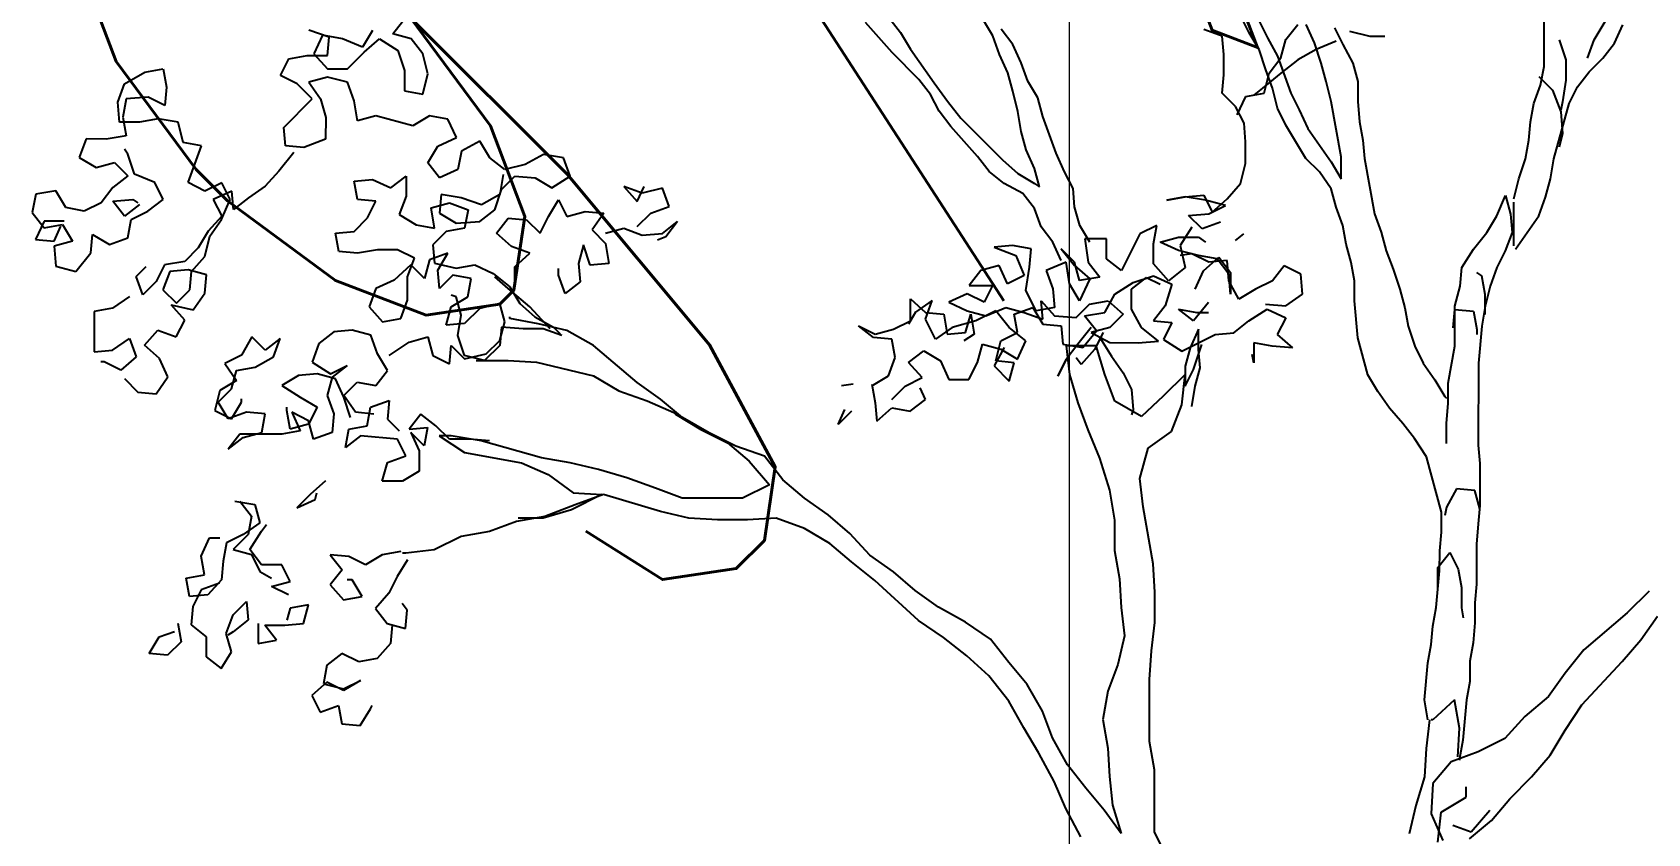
# Model space of a CAD drawing. Header units: millimetres. Extents: x 684983 to 685377, y 990360 to 990509.
# Drawn here: x 685069.121 to 685070.511, y 990433.027 to 990433.716 of the extents above; entities that cross this region are included whole.
import ezdxf

# ---------------------------------------------------------------- set-up
doc = ezdxf.new("R2010")
doc.units = ezdxf.units.MM
doc.header["$PDMODE"] = 35
doc.header["$PDSIZE"] = 0.2
doc.layers.add('dim', color=7, linetype='Continuous')
doc.layers.add('TEAK', color=7, linetype='Continuous')
doc.layers.add('grid', color=8, linetype='Continuous', lineweight=9)
doc.layers.add('GRID LEVELS', color=7, linetype='Continuous', lineweight=13)
doc.styles.add('DIM', font='ARIALN.TTF', dxfattribs={"width": 0.8, "height": 1})
doc.styles.get("Standard").update_dxf_attribs({"font": 'RomanS'})
doc.dimstyles.get("Standard").update_dxf_attribs({"dimtxt": 1, "dimasz": 0.18, "dimexe": 0.18, "dimexo": 0.0625, "dimgap": 0.09, "dimtad": 0, "dimrnd": 0.05, "dimzin": 0, "dimdsep": 46, "dimtxsty": 'DIM', "dimcen": 0.09, "dimse1": 1, "dimse2": 1, "dimsd1": 1, "dimsd2": 1, "dimadec": 0, "dimazin": 0, "dimtfac": 1, "dimtix": 1, "dimtofl": 0, "dimtmove": 2, "dimatfit": 3, "dimfxl": 0, "dimtolj": 1, "dimtzin": 0, "dimarcsym": 0})

# ---------------------------------------------------------------- blocks, each defined once
blk = doc.blocks.new('*D25')
at = {"layer": 'Defpoints', "color": 0, "transparency": 16777216}
for p in [(685072.801, 990433.898), (685069.954, 990423.491), (685070.8008, 990423.2593)]:
    blk.add_point(p, dxfattribs=at)
at = {"layer": 'dim', "color": 0, "transparency": 16777216, "insert": (685072.2243, 990428.4628), "char_height": 1, "attachment_point": 5, "rotation": 74.7002, "style": 'DIM'}
blk.add_mtext('\\A1;10.80', dxfattribs=at)
blk = doc.blocks.new('A$C25655A80')
at = {"color": 62}
for p, q in [((0.06084, 1.35634), (0.06087, 1.39191)), ((-0.59955, 1.37521), (-0.59186, 1.38482)), ((-0.3131, 1.36437), (-0.32846, 1.38169)), ((-0.315, 1.38456), (-0.30828, 1.37591)), ((-0.25541, 1.37393), (-0.26117, 1.38355)), ((-0.10833, 1.37572), (-0.11313, 1.38534)), ((-0.10256, 1.38245), (-0.09776, 1.37283)), ((0.0897, 1.3717), (0.09644, 1.38323)), ((-0.63609, 1.37332), (-0.64762, 1.37718)), ((-0.63993, 1.37429), (-0.64475, 1.36372)), ((-0.6284, 1.37235), (-0.63993, 1.37429)), ((-0.63706, 1.36275), (-0.63609, 1.37332)), ((-0.61687, 1.36754), (-0.6284, 1.37235)), ((-0.61109, 1.37714), (-0.61687, 1.36754)), ((-0.61591, 1.36465), (-0.60725, 1.37233)), ((-0.60725, 1.37233), (-0.59668, 1.3656)), ((-0.58898, 1.37232), (-0.59955, 1.37521)), ((-0.58226, 1.36366), (-0.58898, 1.37232)), ((-0.30828, 1.37591), (-0.30252, 1.36629)), ((-0.25157, 1.36336), (-0.25541, 1.37393)), ((-0.24388, 1.36912), (-0.2506, 1.37778)), ((-0.12371, 1.37381), (-0.13428, 1.37767)), ((-0.12276, 1.36324), (-0.12371, 1.37381)), ((-0.10257, 1.3661), (-0.10833, 1.37572)), ((-0.09776, 1.37283), (-0.092, 1.36225)), ((-0.09008, 1.36129), (-0.08718, 1.37186)), ((-0.08718, 1.37186), (-0.08045, 1.3805)), ((-0.07084, 1.36992), (-0.07564, 1.3805)), ((-0.0593, 1.37856), (-0.0545, 1.36894)), ((-0.05065, 1.37663), (-0.03912, 1.37374)), ((-0.03912, 1.37374), (-0.03047, 1.37373)), ((0.06951, 1.37171), (0.07334, 1.36018)), ((0.08584, 1.36113), (0.0897, 1.3717)), ((0.10123, 1.36976), (0.10605, 1.38033)), ((-0.65917, 1.36085), (-0.64859, 1.36276)), ((-0.64859, 1.36276), (-0.63706, 1.36275)), ((-0.64475, 1.36372), (-0.63706, 1.35506)), ((-0.62553, 1.35505), (-0.61591, 1.36465)), ((-0.59668, 1.3656), (-0.59285, 1.35406)), ((-0.57939, 1.35212), (-0.58226, 1.36366)), ((-0.29773, 1.34898), (-0.3131, 1.36437)), ((-0.30252, 1.36629), (-0.28908, 1.34705)), ((-0.24678, 1.35278), (-0.25157, 1.36336)), ((-0.23908, 1.35854), (-0.24388, 1.36912)), ((-0.12277, 1.3517), (-0.12276, 1.36324)), ((-0.09874, 1.35456), (-0.10257, 1.3661)), ((-0.092, 1.36225), (-0.08433, 1.34109)), ((-0.06989, 1.36607), (-0.08047, 1.36032)), ((-0.06701, 1.35838), (-0.07084, 1.36992)), ((-0.05835, 1.37087), (-0.06989, 1.36607)), ((-0.0545, 1.36894), (-0.04874, 1.35836)), ((0.09449, 1.36112), (0.10123, 1.36976)), ((-0.75339, 1.34651), (-0.74185, 1.35323)), ((-0.74185, 1.35323), (-0.73127, 1.35514)), ((-0.73127, 1.35514), (-0.72936, 1.34457)), ((-0.66398, 1.35124), (-0.65917, 1.36085)), ((-0.63706, 1.35506), (-0.62553, 1.35505)), ((-0.59285, 1.35406), (-0.59286, 1.34252)), ((-0.23525, 1.34796), (-0.23908, 1.35854)), ((-0.0949, 1.34399), (-0.09874, 1.35456)), ((-0.09681, 1.35264), (-0.09008, 1.36129)), ((-0.08047, 1.36032), (-0.09009, 1.35263)), ((-0.06413, 1.3478), (-0.06701, 1.35838)), ((-0.04874, 1.35836), (-0.04587, 1.34779)), ((0.05891, 1.34577), (0.06084, 1.35634)), ((0.07334, 1.36018), (0.07333, 1.34864)), ((0.08006, 1.34479), (0.08679, 1.35343)), ((0.08679, 1.35343), (0.09449, 1.36112)), ((-0.75724, 1.33594), (-0.75339, 1.34651)), ((-0.72936, 1.34457), (-0.73033, 1.33399)), ((-0.65438, 1.34642), (-0.66398, 1.35124)), ((-0.64573, 1.33776), (-0.65438, 1.34642)), ((-0.63707, 1.35025), (-0.64765, 1.34738)), ((-0.64765, 1.34738), (-0.64093, 1.33776)), ((-0.62554, 1.34736), (-0.63707, 1.35025)), ((-0.6217, 1.33678), (-0.62554, 1.34736)), ((-0.58228, 1.34059), (-0.57939, 1.35212)), ((-0.29101, 1.34032), (-0.29773, 1.34898)), ((-0.28908, 1.34705), (-0.2814, 1.33647)), ((-0.2439, 1.3422), (-0.24678, 1.35278)), ((-0.22949, 1.33834), (-0.23525, 1.34796)), ((-0.12374, 1.34113), (-0.12277, 1.3517)), ((-0.10067, 1.34399), (-0.10548, 1.34015)), ((-0.09009, 1.35263), (-0.10067, 1.34399)), ((-0.09971, 1.34111), (-0.09681, 1.35264)), ((-0.09203, 1.33245), (-0.0949, 1.34399)), ((-0.06126, 1.33627), (-0.06413, 1.3478)), ((-0.04587, 1.34779), (-0.04588, 1.33625)), ((0.05506, 1.3352), (0.05891, 1.34577)), ((0.05795, 1.35058), (0.06564, 1.34288)), ((0.07333, 1.34864), (0.0714, 1.33614)), ((0.07524, 1.33518), (0.08006, 1.34479)), ((-0.75629, 1.32441), (-0.75724, 1.33594)), ((-0.75244, 1.33786), (-0.75437, 1.32729)), ((-0.73994, 1.33881), (-0.75244, 1.33786)), ((-0.73033, 1.33399), (-0.73994, 1.33881)), ((-0.66209, 1.32144), (-0.64573, 1.33776)), ((-0.64093, 1.33776), (-0.63805, 1.32718)), ((-0.61979, 1.32524), (-0.6217, 1.33678)), ((-0.59286, 1.34252), (-0.58228, 1.34059)), ((-0.28621, 1.3307), (-0.29101, 1.34032)), ((-0.2814, 1.33647), (-0.27372, 1.32685)), ((-0.24103, 1.33066), (-0.2439, 1.3422)), ((-0.22661, 1.32777), (-0.22949, 1.33834)), ((-0.11606, 1.33343), (-0.12374, 1.34113)), ((-0.1151, 1.32862), (-0.11029, 1.33919)), ((-0.11029, 1.33919), (-0.09971, 1.34111)), ((-0.08433, 1.34109), (-0.07953, 1.33148)), ((-0.05552, 1.30454), (-0.06126, 1.33627)), ((-0.04588, 1.33625), (-0.04493, 1.32472)), ((0.05312, 1.32463), (0.05506, 1.3352)), ((0.06564, 1.34288), (0.07043, 1.33038)), ((0.06656, 1.30346), (0.07524, 1.33518)), ((0.0714, 1.33614), (0.07043, 1.33134)), ((-0.75437, 1.32729), (-0.75246, 1.31671)), ((-0.73418, 1.32631), (-0.74476, 1.32439)), ((-0.72265, 1.32437), (-0.73418, 1.32631)), ((-0.63805, 1.32718), (-0.63806, 1.31468)), ((-0.60921, 1.32812), (-0.61979, 1.32524)), ((-0.58807, 1.32233), (-0.60921, 1.32812)), ((-0.57845, 1.32809), (-0.58807, 1.32233)), ((-0.56788, 1.32616), (-0.57845, 1.32809)), ((-0.56308, 1.31558), (-0.56788, 1.32616)), ((-0.27949, 1.32205), (-0.28621, 1.3307)), ((-0.27372, 1.32685), (-0.24971, 1.30279)), ((-0.23912, 1.31913), (-0.24103, 1.33066)), ((-0.21894, 1.30661), (-0.22661, 1.32777)), ((-0.11126, 1.32381), (-0.11606, 1.33343)), ((-0.08723, 1.32283), (-0.09203, 1.33245)), ((-0.07953, 1.33148), (-0.07473, 1.3209)), ((0.07043, 1.33038), (0.07138, 1.31788)), ((-0.75246, 1.31671), (-0.76399, 1.3148)), ((-0.74476, 1.32439), (-0.75629, 1.32441)), ((-0.71977, 1.31284), (-0.72265, 1.32437)), ((-0.66114, 1.31086), (-0.66209, 1.32144)), ((-0.26413, 1.30473), (-0.27949, 1.32205)), ((-0.23624, 1.30855), (-0.23912, 1.31913)), ((-0.11031, 1.31324), (-0.11126, 1.32381)), ((-0.07571, 1.30359), (-0.08723, 1.32283)), ((-0.07473, 1.3209), (-0.06129, 1.30166)), ((-0.04493, 1.32472), (-0.04302, 1.31414)), ((0.05215, 1.31405), (0.05312, 1.32463)), ((0.07138, 1.31788), (0.06945, 1.31019)), ((-0.77553, 1.31481), (-0.77938, 1.30424)), ((-0.76399, 1.3148), (-0.77553, 1.31481)), ((-0.7515, 1.30614), (-0.75342, 1.30902)), ((-0.7092, 1.3109), (-0.71977, 1.31284)), ((-0.71691, 1.28976), (-0.7092, 1.3109)), ((-0.65633, 1.30701), (-0.665, 1.29644)), ((-0.65056, 1.30989), (-0.66114, 1.31086)), ((-0.63806, 1.31468), (-0.65056, 1.30989)), ((-0.57944, 1.30117), (-0.57366, 1.31078)), ((-0.57366, 1.31078), (-0.56308, 1.31558)), ((-0.5602, 1.30788), (-0.56214, 1.29731)), ((-0.54962, 1.31364), (-0.5602, 1.30788)), ((-0.54386, 1.30402), (-0.54962, 1.31364)), ((-0.23145, 1.29797), (-0.23624, 1.30855)), ((-0.21415, 1.29603), (-0.21894, 1.30661)), ((-0.11032, 1.30074), (-0.11031, 1.31324)), ((-0.04302, 1.31414), (-0.04207, 1.30356)), ((0.05022, 1.30348), (0.05215, 1.31405)), ((-0.77938, 1.30424), (-0.76978, 1.29846)), ((-0.76978, 1.29846), (-0.7592, 1.30134)), ((-0.7592, 1.30134), (-0.75152, 1.29364)), ((-0.74767, 1.2946), (-0.7515, 1.30614)), ((-0.57271, 1.29251), (-0.57944, 1.30117)), ((-0.56214, 1.29731), (-0.57271, 1.29251)), ((-0.53522, 1.29729), (-0.54386, 1.30402)), ((-0.52368, 1.30016), (-0.53522, 1.29729)), ((-0.5131, 1.30592), (-0.52368, 1.30016)), ((-0.50157, 1.30398), (-0.5131, 1.30592)), ((-0.49773, 1.29341), (-0.50157, 1.30398)), ((-0.2574, 1.29607), (-0.26413, 1.30473)), ((-0.24971, 1.30279), (-0.24106, 1.29509)), ((-0.22857, 1.28739), (-0.23145, 1.29797)), ((-0.11321, 1.28921), (-0.11032, 1.30074)), ((-0.06803, 1.2959), (-0.07571, 1.30359)), ((-0.06129, 1.30166), (-0.05553, 1.29204)), ((-0.05553, 1.29204), (-0.05552, 1.30454)), ((-0.04207, 1.30356), (-0.03633, 1.27184)), ((0.04636, 1.29195), (0.05022, 1.30348)), ((0.06463, 1.29193), (0.06656, 1.30346)), ((-0.75152, 1.29364), (-0.76017, 1.28692)), ((-0.73614, 1.28978), (-0.74767, 1.2946)), ((-0.73134, 1.28016), (-0.73614, 1.28978)), ((-0.7073, 1.28495), (-0.71691, 1.28976)), ((-0.69769, 1.28974), (-0.7073, 1.28495)), ((-0.69289, 1.28013), (-0.69769, 1.28974)), ((-0.665, 1.29644), (-0.67269, 1.2878)), ((-0.62174, 1.29064), (-0.61117, 1.29159)), ((-0.61983, 1.28006), (-0.62174, 1.29064)), ((-0.61117, 1.29159), (-0.6006, 1.28677)), ((-0.6006, 1.28677), (-0.59194, 1.29349)), ((-0.59194, 1.29349), (-0.59195, 1.28196)), ((-0.53618, 1.2944), (-0.53812, 1.28287)), ((-0.53715, 1.28575), (-0.52945, 1.29344)), ((-0.52945, 1.29344), (-0.51792, 1.29246)), ((-0.51792, 1.29246), (-0.50831, 1.28669)), ((-0.50831, 1.28669), (-0.49773, 1.29341)), ((-0.24876, 1.28933), (-0.2574, 1.29607)), ((-0.23819, 1.28356), (-0.24876, 1.28933)), ((-0.24106, 1.29509), (-0.23145, 1.28932)), ((-0.23145, 1.28932), (-0.22857, 1.28739)), ((-0.20935, 1.28641), (-0.21415, 1.29603)), ((-0.12091, 1.28056), (-0.11321, 1.28921)), ((-0.06131, 1.28628), (-0.06803, 1.2959)), ((0.04347, 1.28041), (0.04636, 1.29195)), ((0.06173, 1.28136), (0.06463, 1.29193)), ((-0.8044, 1.28311), (-0.80633, 1.27254)), ((-0.79286, 1.28503), (-0.8044, 1.28311)), ((-0.7871, 1.27541), (-0.79286, 1.28503)), ((-0.76017, 1.28692), (-0.76691, 1.27827)), ((-0.76018, 1.27923), (-0.74864, 1.28018)), ((-0.75346, 1.27057), (-0.76018, 1.27923)), ((-0.74864, 1.28018), (-0.74576, 1.27825)), ((-0.74, 1.27344), (-0.73134, 1.28016)), ((-0.69192, 1.28493), (-0.7025, 1.28014)), ((-0.7025, 1.28014), (-0.6977, 1.27052)), ((-0.69771, 1.2686), (-0.69289, 1.28013)), ((-0.69097, 1.27436), (-0.69192, 1.28493)), ((-0.68231, 1.28108), (-0.69097, 1.27436)), ((-0.67269, 1.2878), (-0.68231, 1.28108)), ((-0.60926, 1.27909), (-0.61983, 1.28006)), ((-0.61407, 1.26948), (-0.60926, 1.27909)), ((-0.59195, 1.28196), (-0.5958, 1.27139)), ((-0.57176, 1.2829), (-0.57273, 1.27233)), ((-0.56023, 1.28097), (-0.57176, 1.2829)), ((-0.5487, 1.27711), (-0.56023, 1.28097)), ((-0.53812, 1.28287), (-0.5487, 1.27711)), ((-0.54101, 1.27422), (-0.53715, 1.28575)), ((-0.51025, 1.27035), (-0.50447, 1.27995)), ((-0.50447, 1.27995), (-0.49968, 1.27034)), ((-0.46698, 1.28761), (-0.45929, 1.27895)), ((-0.4564, 1.28376), (-0.46698, 1.28761)), ((-0.45929, 1.27895), (-0.45544, 1.2876)), ((-0.44487, 1.28663), (-0.4564, 1.28376)), ((-0.44103, 1.27605), (-0.44487, 1.28663)), ((-0.23147, 1.2749), (-0.23819, 1.28356)), ((-0.2084, 1.27584), (-0.20935, 1.28641)), ((-0.15552, 1.27964), (-0.14494, 1.28155)), ((-0.14494, 1.28155), (-0.15552, 1.27964)), ((-0.14494, 1.28155), (-0.13437, 1.2825)), ((-0.13341, 1.27962), (-0.14494, 1.28155)), ((-0.13437, 1.2825), (-0.12957, 1.27288)), ((-0.12188, 1.27672), (-0.13341, 1.27962)), ((-0.12957, 1.27288), (-0.12091, 1.28056)), ((-0.05843, 1.2757), (-0.06131, 1.28628)), ((0.05788, 1.27079), (0.06173, 1.28136)), ((-0.80633, 1.27254), (-0.79961, 1.26388)), ((-0.77653, 1.27347), (-0.7871, 1.27541)), ((-0.76691, 1.27827), (-0.77653, 1.27347)), ((-0.7448, 1.27729), (-0.75346, 1.27057)), ((-0.74962, 1.26864), (-0.74, 1.27344)), ((-0.6977, 1.27052), (-0.7054, 1.26187)), ((-0.5958, 1.27139), (-0.5862, 1.26561)), ((-0.57754, 1.27522), (-0.56696, 1.27809)), ((-0.57562, 1.26368), (-0.57754, 1.27522)), ((-0.57273, 1.27233), (-0.56312, 1.26655)), ((-0.56696, 1.27809), (-0.55639, 1.27423)), ((-0.55639, 1.27423), (-0.55832, 1.26366)), ((-0.54967, 1.2675), (-0.54101, 1.27422)), ((-0.51507, 1.26074), (-0.51025, 1.27035)), ((-0.49968, 1.27034), (-0.4891, 1.27321)), ((-0.4891, 1.27321), (-0.47853, 1.27224)), ((-0.47853, 1.27224), (-0.48526, 1.26263)), ((-0.45931, 1.26453), (-0.45161, 1.27222)), ((-0.45161, 1.27222), (-0.44103, 1.27605)), ((-0.22763, 1.26432), (-0.23147, 1.2749)), ((-0.20552, 1.26526), (-0.2084, 1.27584)), ((-0.14303, 1.27097), (-0.1315, 1.27192)), ((-0.13535, 1.26327), (-0.14303, 1.27097)), ((-0.1315, 1.27192), (-0.12188, 1.27672)), ((-0.0546, 1.26512), (-0.05843, 1.2757)), ((-0.03633, 1.27184), (-0.03249, 1.26126)), ((0.04344, 1.2535), (0.04347, 1.27849)), ((0.0444, 1.25157), (0.05788, 1.27079)), ((-0.7996, 1.26773), (-0.80442, 1.25716)), ((-0.79961, 1.26388), (-0.78903, 1.2658)), ((-0.78807, 1.26772), (-0.7996, 1.26773)), ((-0.79385, 1.25619), (-0.78999, 1.26484)), ((-0.78903, 1.2658), (-0.78327, 1.25618)), ((-0.75155, 1.25807), (-0.74962, 1.26864)), ((-0.7054, 1.26187), (-0.71118, 1.25227)), ((-0.70444, 1.25899), (-0.69771, 1.2686)), ((-0.63234, 1.26085), (-0.62177, 1.2618)), ((-0.63043, 1.25027), (-0.63234, 1.26085)), ((-0.62177, 1.2618), (-0.61407, 1.26948)), ((-0.5862, 1.26561), (-0.57562, 1.26368)), ((-0.5689, 1.26175), (-0.57659, 1.25407)), ((-0.55832, 1.26366), (-0.5689, 1.26175)), ((-0.56312, 1.26655), (-0.54967, 1.2675)), ((-0.54006, 1.26076), (-0.53332, 1.26941)), ((-0.53141, 1.25306), (-0.54006, 1.26076)), ((-0.53332, 1.26941), (-0.52275, 1.26844)), ((-0.52275, 1.26844), (-0.51507, 1.26074)), ((-0.48526, 1.26263), (-0.47758, 1.25494)), ((-0.47757, 1.2607), (-0.467, 1.26358)), ((-0.467, 1.26358), (-0.45643, 1.25972)), ((-0.45643, 1.25972), (-0.44489, 1.26067)), ((-0.44489, 1.26067), (-0.43623, 1.2674)), ((-0.43623, 1.2674), (-0.44297, 1.25875)), ((-0.22091, 1.25566), (-0.22763, 1.26432)), ((-0.19976, 1.25564), (-0.20552, 1.26526)), ((-0.17092, 1.26042), (-0.18151, 1.23928)), ((-0.1613, 1.26522), (-0.17092, 1.26042)), ((-0.16323, 1.25465), (-0.1613, 1.26522)), ((-0.14112, 1.26424), (-0.14785, 1.25367)), ((-0.12477, 1.26711), (-0.13535, 1.26327)), ((-0.11613, 1.25653), (-0.11132, 1.26037)), ((-0.05268, 1.25455), (-0.0546, 1.26512)), ((-0.03249, 1.26126), (-0.02962, 1.25068)), ((-0.80442, 1.25716), (-0.79385, 1.25619)), ((-0.78327, 1.25618), (-0.79385, 1.2533)), ((-0.79385, 1.2533), (-0.7929, 1.24177)), ((-0.7727, 1.24944), (-0.77173, 1.26001)), ((-0.77173, 1.26001), (-0.76213, 1.25424)), ((-0.76213, 1.25424), (-0.75155, 1.25807)), ((-0.71118, 1.25227), (-0.71888, 1.24458)), ((-0.70734, 1.24746), (-0.70444, 1.25899)), ((-0.60832, 1.25121), (-0.61986, 1.2493)), ((-0.59678, 1.2512), (-0.60832, 1.25121)), ((-0.58718, 1.24638), (-0.59678, 1.2512)), ((-0.57659, 1.25407), (-0.57564, 1.24349)), ((-0.52084, 1.24921), (-0.53141, 1.25306)), ((-0.49008, 1.25399), (-0.49297, 1.24341)), ((-0.48624, 1.24245), (-0.49008, 1.25399)), ((-0.47758, 1.25494), (-0.47567, 1.2434)), ((-0.44297, 1.25875), (-0.44778, 1.25683)), ((-0.24398, 1.25376), (-0.25456, 1.25281)), ((-0.25456, 1.25281), (-0.24207, 1.24799)), ((-0.23341, 1.25183), (-0.24398, 1.25376)), ((-0.23438, 1.24126), (-0.23341, 1.25183)), ((-0.21611, 1.24508), (-0.22091, 1.25566)), ((-0.21611, 1.25181), (-0.20843, 1.24219)), ((-0.20843, 1.24412), (-0.21611, 1.25181)), ((-0.20264, 1.25757), (-0.20073, 1.24411)), ((-0.19015, 1.25756), (-0.20264, 1.25757)), ((-0.19016, 1.24602), (-0.19015, 1.25756)), ((-0.16324, 1.24311), (-0.16323, 1.25465)), ((-0.15939, 1.25561), (-0.14881, 1.25848)), ((-0.14882, 1.25079), (-0.15939, 1.25561)), ((-0.14881, 1.25848), (-0.13728, 1.25847)), ((-0.14785, 1.25367), (-0.14498, 1.24117)), ((-0.13728, 1.25847), (-0.13343, 1.25558)), ((-0.04981, 1.24397), (-0.05268, 1.25455)), ((-0.7929, 1.24177), (-0.78137, 1.23887)), ((-0.78137, 1.23887), (-0.7727, 1.24944)), ((-0.74676, 1.23596), (-0.74099, 1.24172)), ((-0.73041, 1.24267), (-0.73523, 1.23306)), ((-0.71888, 1.24458), (-0.73041, 1.24267)), ((-0.71504, 1.23881), (-0.70734, 1.24746)), ((-0.61986, 1.2493), (-0.63043, 1.25027)), ((-0.5891, 1.24254), (-0.59872, 1.2339)), ((-0.59103, 1.23581), (-0.58718, 1.24638)), ((-0.58142, 1.23484), (-0.5891, 1.24254)), ((-0.57853, 1.24542), (-0.58142, 1.23484)), ((-0.56795, 1.24925), (-0.57853, 1.24542)), ((-0.57564, 1.24349), (-0.56315, 1.2406)), ((-0.57372, 1.23964), (-0.56795, 1.24925)), ((-0.56315, 1.2406), (-0.55257, 1.24251)), ((-0.55257, 1.24251), (-0.542, 1.23769)), ((-0.5295, 1.24153), (-0.52084, 1.24921)), ((-0.49297, 1.24341), (-0.49202, 1.23284)), ((-0.47567, 1.2434), (-0.48624, 1.24245)), ((-0.25169, 1.24223), (-0.26226, 1.23936)), ((-0.24689, 1.23165), (-0.25169, 1.24223)), ((-0.24207, 1.24799), (-0.23727, 1.23645)), ((-0.21323, 1.24412), (-0.22477, 1.23932)), ((-0.21132, 1.23162), (-0.21323, 1.24412)), ((-0.20555, 1.23354), (-0.20843, 1.24412)), ((-0.20843, 1.24219), (-0.19978, 1.23449)), ((-0.20073, 1.24411), (-0.19401, 1.23545)), ((-0.18151, 1.23928), (-0.19016, 1.24602)), ((-0.1546, 1.23349), (-0.16324, 1.24311)), ((-0.13729, 1.2479), (-0.14882, 1.25079)), ((-0.14113, 1.24886), (-0.14786, 1.24791)), ((-0.13152, 1.24405), (-0.14113, 1.24886)), ((-0.12671, 1.24596), (-0.13729, 1.2479)), ((-0.13441, 1.23924), (-0.12575, 1.24692)), ((-0.12095, 1.245), (-0.13152, 1.24405)), ((-0.11999, 1.23731), (-0.12671, 1.24596)), ((-0.12575, 1.24692), (-0.11903, 1.23827)), ((-0.12, 1.23346), (-0.12095, 1.245)), ((-0.08826, 1.24208), (-0.095, 1.23344)), ((-0.07866, 1.23727), (-0.08826, 1.24208)), ((-0.0479, 1.23339), (-0.04981, 1.24397)), ((-0.02962, 1.25068), (-0.02578, 1.2401)), ((-0.74293, 1.22538), (-0.74676, 1.23596)), ((-0.73523, 1.23306), (-0.74293, 1.22538)), ((-0.72753, 1.23882), (-0.73139, 1.22825)), ((-0.71696, 1.23977), (-0.72753, 1.23882)), ((-0.70639, 1.23688), (-0.71696, 1.23977)), ((-0.71601, 1.22824), (-0.71504, 1.23881)), ((-0.70736, 1.22631), (-0.70639, 1.23688)), ((-0.59872, 1.2339), (-0.6093, 1.2291)), ((-0.59104, 1.22236), (-0.59103, 1.23581)), ((-0.57277, 1.22907), (-0.57372, 1.23964)), ((-0.56507, 1.23675), (-0.57277, 1.22907)), ((-0.5545, 1.23482), (-0.56507, 1.23675)), ((-0.55643, 1.22425), (-0.5545, 1.23482)), ((-0.542, 1.23769), (-0.5324, 1.22999)), ((-0.53336, 1.22903), (-0.54104, 1.23577)), ((-0.52951, 1.22999), (-0.5295, 1.24153)), ((-0.50451, 1.2367), (-0.50451, 1.24054)), ((-0.50068, 1.22612), (-0.50451, 1.2367)), ((-0.49202, 1.23284), (-0.50068, 1.22612)), ((-0.26226, 1.23936), (-0.269, 1.23071)), ((-0.23727, 1.23645), (-0.24689, 1.23165)), ((-0.23632, 1.2278), (-0.23438, 1.24126)), ((-0.22477, 1.23932), (-0.22094, 1.22875)), ((-0.19978, 1.23449), (-0.20556, 1.222)), ((-0.19401, 1.23545), (-0.20555, 1.23354)), ((-0.18537, 1.22583), (-0.17479, 1.23255)), ((-0.17575, 1.2287), (-0.1671, 1.23543)), ((-0.17479, 1.23255), (-0.16325, 1.23638)), ((-0.1671, 1.23543), (-0.15941, 1.23157)), ((-0.16325, 1.23638), (-0.15268, 1.23157)), ((-0.14498, 1.24117), (-0.1546, 1.23349)), ((-0.13923, 1.22867), (-0.13441, 1.23924)), ((-0.11424, 1.22288), (-0.12, 1.23346)), ((-0.11904, 1.22577), (-0.11999, 1.23731)), ((-0.11903, 1.23827), (-0.11904, 1.22577)), ((-0.095, 1.23344), (-0.10462, 1.22864)), ((-0.0777, 1.22573), (-0.07866, 1.23727)), ((-0.04791, 1.22186), (-0.0479, 1.23339)), ((-0.02578, 1.2401), (-0.02195, 1.22856)), ((0.02516, 1.23621), (0.02228, 1.23814)), ((0.02708, 1.22564), (0.02516, 1.23621)), ((-0.75062, 1.22442), (-0.76024, 1.2177)), ((-0.73139, 1.22825), (-0.7237, 1.22055)), ((-0.7237, 1.22055), (-0.71601, 1.22824)), ((-0.71409, 1.2167), (-0.70736, 1.22631)), ((-0.6093, 1.2291), (-0.61316, 1.21853)), ((-0.56316, 1.22425), (-0.56605, 1.22522)), ((-0.56605, 1.21849), (-0.55643, 1.22425)), ((-0.56029, 1.21368), (-0.56316, 1.22425)), ((-0.52087, 1.21845), (-0.53336, 1.22903)), ((-0.5324, 1.22999), (-0.52664, 1.22037)), ((-0.26997, 1.22591), (-0.28054, 1.22111)), ((-0.26036, 1.22109), (-0.26997, 1.22591)), ((-0.269, 1.23071), (-0.25554, 1.2307)), ((-0.25554, 1.2307), (-0.26036, 1.22109)), ((-0.23056, 1.21626), (-0.23632, 1.2278)), ((-0.22094, 1.22875), (-0.21998, 1.21817)), ((-0.20556, 1.222), (-0.21132, 1.23162)), ((-0.19115, 1.21526), (-0.18537, 1.22583)), ((-0.17577, 1.21717), (-0.17575, 1.2287)), ((-0.15268, 1.23157), (-0.15654, 1.21907)), ((-0.10462, 1.22864), (-0.11424, 1.22288)), ((-0.08732, 1.21901), (-0.0777, 1.22573)), ((-0.02195, 1.22856), (-0.01907, 1.21799)), ((0.02707, 1.2141), (0.02708, 1.22564)), ((-0.77081, 1.21579), (-0.77083, 1.19272)), ((-0.76024, 1.2177), (-0.77081, 1.21579)), ((-0.72659, 1.2196), (-0.71409, 1.2167)), ((-0.71891, 1.21094), (-0.72659, 1.2196)), ((-0.61316, 1.21853), (-0.60547, 1.20987)), ((-0.5949, 1.21179), (-0.59104, 1.22236)), ((-0.56895, 1.20792), (-0.56605, 1.21849)), ((-0.54971, 1.21751), (-0.55837, 1.20887)), ((-0.53817, 1.22038), (-0.54971, 1.21751)), ((-0.5353, 1.20981), (-0.53817, 1.22038)), ((-0.52664, 1.22037), (-0.51799, 1.21268)), ((-0.50935, 1.20594), (-0.52087, 1.21845)), ((-0.29978, 1.21536), (-0.30363, 1.20863)), ((-0.30266, 1.21056), (-0.30265, 1.22305)), ((-0.30265, 1.22305), (-0.29401, 1.21535)), ((-0.29016, 1.22208), (-0.29978, 1.21536)), ((-0.29401, 1.21151), (-0.29016, 1.22208)), ((-0.29401, 1.21535), (-0.28343, 1.21438)), ((-0.28343, 1.21438), (-0.28152, 1.20285)), ((-0.28054, 1.22111), (-0.26997, 1.21629)), ((-0.27095, 1.2038), (-0.26805, 1.21437)), ((-0.26997, 1.21629), (-0.2594, 1.2134)), ((-0.26805, 1.21437), (-0.26614, 1.20283)), ((-0.25363, 1.21628), (-0.26517, 1.21052)), ((-0.2594, 1.2134), (-0.24786, 1.2182)), ((-0.24595, 1.20666), (-0.25363, 1.21628)), ((-0.24786, 1.2182), (-0.23729, 1.2153)), ((-0.24306, 1.21435), (-0.23248, 1.21818)), ((-0.24115, 1.20377), (-0.24306, 1.21435)), ((-0.23729, 1.2153), (-0.22672, 1.21145)), ((-0.23248, 1.21818), (-0.22672, 1.20856)), ((-0.21998, 1.21817), (-0.23056, 1.21626)), ((-0.22767, 1.22202), (-0.21999, 1.21336)), ((-0.22672, 1.21145), (-0.22767, 1.22202)), ((-0.20749, 1.21239), (-0.1998, 1.22008)), ((-0.20269, 1.21335), (-0.19115, 1.21526)), ((-0.1998, 1.22008), (-0.18922, 1.22199)), ((-0.18922, 1.22199), (-0.18057, 1.21429)), ((-0.18057, 1.21429), (-0.18827, 1.20661)), ((-0.17001, 1.20659), (-0.17577, 1.21717)), ((-0.15654, 1.21907), (-0.16327, 1.21043)), ((-0.14885, 1.21714), (-0.13828, 1.21521)), ((-0.1402, 1.21041), (-0.14885, 1.21714)), ((-0.13154, 1.22097), (-0.1402, 1.21041)), ((-0.13828, 1.21521), (-0.13155, 1.21521)), ((-0.10848, 1.21038), (-0.0979, 1.2171)), ((-0.09886, 1.21998), (-0.08732, 1.21901)), ((-0.0979, 1.2171), (-0.08733, 1.21228)), ((-0.046, 1.20071), (-0.04791, 1.22186)), ((-0.01907, 1.21799), (-0.01716, 1.20741)), ((0.00879, 1.20643), (0.00977, 1.217)), ((0.00977, 1.217), (0.02034, 1.21603)), ((0.02034, 1.21603), (0.02225, 1.20545)), ((-0.74199, 1.19654), (-0.73429, 1.20518)), ((-0.73429, 1.20518), (-0.72372, 1.20133)), ((-0.72372, 1.20133), (-0.71891, 1.21094)), ((-0.62278, 1.20508), (-0.63336, 1.20413)), ((-0.61221, 1.20219), (-0.62278, 1.20508)), ((-0.60547, 1.20987), (-0.5949, 1.21179)), ((-0.55837, 1.20887), (-0.56895, 1.20792)), ((-0.56222, 1.20214), (-0.56029, 1.21368)), ((-0.53722, 1.20693), (-0.5382, 1.19635)), ((-0.53819, 1.19924), (-0.5353, 1.20981)), ((-0.52473, 1.20595), (-0.53722, 1.20693)), ((-0.51319, 1.20594), (-0.52473, 1.20595)), ((-0.51799, 1.21268), (-0.50742, 1.2069)), ((-0.50262, 1.20209), (-0.51319, 1.20594)), ((-0.50742, 1.2069), (-0.50358, 1.20305)), ((-0.33247, 1.2077), (-0.32286, 1.20288)), ((-0.32382, 1.20096), (-0.33247, 1.2077)), ((-0.32286, 1.20288), (-0.31228, 1.20576)), ((-0.31228, 1.20576), (-0.30266, 1.21056)), ((-0.28825, 1.19997), (-0.29401, 1.21151)), ((-0.27863, 1.20669), (-0.28825, 1.19997)), ((-0.26517, 1.21052), (-0.27863, 1.20669)), ((-0.23634, 1.19896), (-0.24595, 1.20666)), ((-0.22672, 1.20856), (-0.21615, 1.20759)), ((-0.21999, 1.21336), (-0.20749, 1.21239)), ((-0.21615, 1.20759), (-0.2152, 1.19702)), ((-0.19885, 1.20662), (-0.20655, 1.19701)), ((-0.20366, 1.19508), (-0.19596, 1.20469)), ((-0.19596, 1.20469), (-0.20269, 1.21335)), ((-0.18827, 1.20661), (-0.19885, 1.20373)), ((-0.1604, 1.19889), (-0.17001, 1.20659)), ((-0.16327, 1.21043), (-0.1527, 1.20946)), ((-0.1527, 1.20946), (-0.15752, 1.19985)), ((-0.13732, 1.2056), (-0.14214, 1.19503)), ((-0.13733, 1.19406), (-0.13732, 1.2056)), ((-0.11714, 1.20366), (-0.10848, 1.21038)), ((-0.08733, 1.21228), (-0.09215, 1.20267)), ((-0.01716, 1.20741), (-0.01332, 1.19587)), ((0.02225, 1.20545), (0.02225, 1.20257)), ((-0.76026, 1.19367), (-0.75064, 1.20039)), ((-0.75064, 1.20039), (-0.7468, 1.18981)), ((-0.73335, 1.18884), (-0.74199, 1.19654)), ((-0.68046, 1.20129), (-0.68624, 1.19072)), ((-0.67278, 1.19359), (-0.68046, 1.20129)), ((-0.66412, 1.20031), (-0.67278, 1.19359)), ((-0.66798, 1.18974), (-0.66412, 1.20031)), ((-0.64201, 1.19741), (-0.64587, 1.18684)), ((-0.63336, 1.20413), (-0.64201, 1.19741)), ((-0.60837, 1.19161), (-0.61221, 1.20219)), ((-0.60165, 1.19064), (-0.5901, 1.19832)), ((-0.5901, 1.19832), (-0.57953, 1.2012)), ((-0.57953, 1.2012), (-0.57665, 1.19062)), ((-0.56704, 1.1858), (-0.56607, 1.19638)), ((-0.56607, 1.19638), (-0.55839, 1.18868)), ((-0.55839, 1.1906), (-0.56222, 1.20214)), ((-0.5382, 1.19635), (-0.54685, 1.18771)), ((-0.54589, 1.19155), (-0.53819, 1.19924)), ((-0.31325, 1.19999), (-0.32382, 1.20096)), ((-0.31133, 1.18942), (-0.31325, 1.19999)), ((-0.28152, 1.20285), (-0.27095, 1.2038)), ((-0.26614, 1.20283), (-0.27191, 1.19899)), ((-0.26423, 1.18649), (-0.26134, 1.19706)), ((-0.26134, 1.19706), (-0.25077, 1.19417)), ((-0.25366, 1.18744), (-0.25076, 1.19897)), ((-0.25076, 1.19897), (-0.24115, 1.20377)), ((-0.24116, 1.18839), (-0.23634, 1.19896)), ((-0.2152, 1.19702), (-0.20366, 1.19508)), ((-0.20655, 1.19701), (-0.21328, 1.18836)), ((-0.19885, 1.20373), (-0.18828, 1.19795)), ((-0.19212, 1.20373), (-0.19694, 1.19412)), ((-0.19405, 1.20084), (-0.18733, 1.19026)), ((-0.18828, 1.19795), (-0.17194, 1.19794)), ((-0.17194, 1.19794), (-0.1604, 1.19889)), ((-0.15752, 1.19985), (-0.14695, 1.19311)), ((-0.14695, 1.19311), (-0.12771, 1.20271)), ((-0.14023, 1.18253), (-0.13541, 1.19694)), ((-0.12771, 1.20271), (-0.11714, 1.20366)), ((-0.10561, 1.19788), (-0.10562, 1.18634)), ((-0.09504, 1.19595), (-0.10561, 1.19788)), ((-0.0835, 1.19497), (-0.09504, 1.19595)), ((-0.09215, 1.20267), (-0.0835, 1.19497)), ((-0.04026, 1.17955), (-0.046, 1.20071)), ((-0.01332, 1.19587), (-0.00853, 1.18625)), ((-0.77083, 1.19272), (-0.76026, 1.19367)), ((-0.76507, 1.18695), (-0.76699, 1.18695)), ((-0.75546, 1.18213), (-0.76507, 1.18695)), ((-0.7468, 1.18981), (-0.75546, 1.18213)), ((-0.72855, 1.17826), (-0.73335, 1.18884)), ((-0.68624, 1.19072), (-0.69586, 1.18592)), ((-0.67856, 1.18398), (-0.66798, 1.18974)), ((-0.64587, 1.18684), (-0.6353, 1.1801)), ((-0.60262, 1.18199), (-0.60837, 1.19161)), ((-0.57665, 1.19062), (-0.56704, 1.1858)), ((-0.55839, 1.18868), (-0.54589, 1.19155)), ((-0.54685, 1.18771), (-0.55839, 1.1906)), ((-0.55166, 1.18771), (-0.5334, 1.1877)), ((-0.5334, 1.1877), (-0.51706, 1.18672)), ((-0.51706, 1.18672), (-0.48438, 1.179)), ((-0.31519, 1.17884), (-0.31133, 1.18942)), ((-0.30365, 1.18652), (-0.29499, 1.19325)), ((-0.29596, 1.17787), (-0.30365, 1.18652)), ((-0.29499, 1.19325), (-0.28538, 1.18747)), ((-0.28538, 1.18747), (-0.28058, 1.17689)), ((-0.26905, 1.17688), (-0.26423, 1.18649)), ((-0.24884, 1.19513), (-0.25462, 1.18456)), ((-0.24308, 1.18647), (-0.25366, 1.18744)), ((-0.25077, 1.19417), (-0.24116, 1.18839)), ((-0.24598, 1.1759), (-0.24308, 1.18647)), ((-0.2181, 1.17876), (-0.21328, 1.18836)), ((-0.21328, 1.18836), (-0.2181, 1.17876)), ((-0.20463, 1.18547), (-0.20751, 1.18932)), ((-0.19694, 1.19412), (-0.20463, 1.18547)), ((-0.18733, 1.19026), (-0.18061, 1.18064)), ((-0.14214, 1.19503), (-0.14503, 1.18446)), ((-0.13638, 1.18349), (-0.13733, 1.19406)), ((-0.10562, 1.18634), (-0.10658, 1.19115)), ((-0.00853, 1.18625), (-0.00181, 1.17664)), ((-0.75354, 1.17732), (-0.74586, 1.16963)), ((-0.73529, 1.16865), (-0.72855, 1.17826)), ((-0.69586, 1.18592), (-0.68914, 1.1763)), ((-0.69203, 1.1715), (-0.68913, 1.18207)), ((-0.68913, 1.18207), (-0.67856, 1.18398)), ((-0.65357, 1.17915), (-0.66319, 1.1734)), ((-0.64299, 1.18011), (-0.65357, 1.17915)), ((-0.63242, 1.17721), (-0.64299, 1.18011)), ((-0.63434, 1.17818), (-0.63724, 1.1676)), ((-0.6353, 1.1801), (-0.62568, 1.1849)), ((-0.62568, 1.1849), (-0.63434, 1.17818)), ((-0.62762, 1.16663), (-0.63242, 1.17721)), ((-0.60935, 1.17335), (-0.60262, 1.18199)), ((-0.48438, 1.179), (-0.46997, 1.17033)), ((-0.32481, 1.17309), (-0.31519, 1.17884)), ((-0.30558, 1.17307), (-0.29596, 1.17787)), ((-0.28058, 1.17689), (-0.26905, 1.17688)), ((-0.25462, 1.18456), (-0.24598, 1.1759)), ((-0.18061, 1.18064), (-0.17581, 1.17103)), ((-0.14503, 1.18446), (-0.14504, 1.17292)), ((-0.14504, 1.17292), (-0.14023, 1.18253)), ((-0.13928, 1.17292), (-0.13638, 1.18349)), ((-0.0345, 1.16994), (-0.04026, 1.17955)), ((-0.74586, 1.16963), (-0.73529, 1.16865)), ((-0.69876, 1.17054), (-0.70165, 1.15901)), ((-0.69972, 1.16382), (-0.69203, 1.1715)), ((-0.68914, 1.1763), (-0.69876, 1.17054)), ((-0.66319, 1.1734), (-0.65262, 1.16666)), ((-0.63724, 1.1676), (-0.6334, 1.15703)), ((-0.62762, 1.1676), (-0.61993, 1.17528)), ((-0.6209, 1.15798), (-0.62762, 1.1676)), ((-0.61993, 1.17528), (-0.60935, 1.17335)), ((-0.46997, 1.17033), (-0.45363, 1.16455)), ((-0.33538, 1.17406), (-0.34211, 1.1731)), ((-0.32481, 1.17405), (-0.32289, 1.16347)), ((-0.31328, 1.16538), (-0.30558, 1.17307)), ((-0.29405, 1.16537), (-0.29693, 1.1721)), ((-0.17581, 1.17103), (-0.17486, 1.15949)), ((-0.14121, 1.16138), (-0.13928, 1.17292)), ((-0.02778, 1.16032), (-0.0345, 1.16994)), ((-0.00181, 1.17664), (0.00395, 1.16702)), ((-0.70165, 1.15901), (-0.69204, 1.1542)), ((-0.69396, 1.1542), (-0.69972, 1.16382)), ((-0.69204, 1.1542), (-0.68627, 1.1638)), ((-0.68627, 1.1638), (-0.68626, 1.16573)), ((-0.66031, 1.15897), (-0.66031, 1.1609)), ((-0.6584, 1.1484), (-0.66031, 1.15897)), ((-0.65262, 1.16666), (-0.64301, 1.16088)), ((-0.64301, 1.16088), (-0.64783, 1.15127)), ((-0.62379, 1.15509), (-0.62762, 1.16663)), ((-0.61418, 1.15028), (-0.61225, 1.16085)), ((-0.61225, 1.16085), (-0.60167, 1.16469)), ((-0.60167, 1.16469), (-0.60264, 1.15411)), ((-0.45363, 1.16455), (-0.43826, 1.15781)), ((-0.34405, 1.15099), (-0.3402, 1.15964)), ((-0.33636, 1.15868), (-0.34405, 1.15099)), ((-0.32289, 1.16347), (-0.32194, 1.1529)), ((-0.32194, 1.1529), (-0.31328, 1.16058)), ((-0.31328, 1.16058), (-0.30271, 1.15865)), ((-0.30271, 1.15865), (-0.29405, 1.16537)), ((-0.17486, 1.15949), (-0.17582, 1.15661)), ((-0.02009, 1.15166), (-0.02778, 1.16032)), ((0.00395, 1.16702), (0.00491, 1.16605)), ((-0.68339, 1.15803), (-0.69396, 1.1542)), ((-0.67281, 1.15706), (-0.68339, 1.15803)), ((-0.67475, 1.14649), (-0.67281, 1.15706)), ((-0.64783, 1.15127), (-0.6584, 1.1484)), ((-0.65743, 1.15801), (-0.65264, 1.14743)), ((-0.64782, 1.15319), (-0.65743, 1.15801)), ((-0.64495, 1.14262), (-0.64782, 1.15319)), ((-0.6334, 1.15703), (-0.63437, 1.14645)), ((-0.62476, 1.14837), (-0.61418, 1.15028)), ((-0.61033, 1.157), (-0.6209, 1.15798)), ((-0.60264, 1.15411), (-0.59592, 1.14738)), ((-0.58341, 1.15698), (-0.59015, 1.14833)), ((-0.59015, 1.14833), (-0.57957, 1.14929)), ((-0.57477, 1.15024), (-0.58341, 1.15698)), ((-0.57957, 1.14929), (-0.58151, 1.13871)), ((-0.56708, 1.14255), (-0.57477, 1.15024)), ((-0.43826, 1.15781), (-0.43729, 1.15685)), ((-0.43729, 1.15685), (-0.42288, 1.14818)), ((-0.01337, 1.143), (-0.02009, 1.15166)), ((-0.68724, 1.14554), (-0.69398, 1.13689)), ((-0.69398, 1.13689), (-0.68532, 1.14362)), ((-0.66321, 1.14552), (-0.68724, 1.14554)), ((-0.68532, 1.14362), (-0.67475, 1.14649)), ((-0.65264, 1.14743), (-0.66321, 1.14552)), ((-0.63437, 1.14645), (-0.64495, 1.14262)), ((-0.62669, 1.13779), (-0.62476, 1.14837)), ((-0.61803, 1.14452), (-0.62669, 1.13779)), ((-0.59688, 1.14257), (-0.61803, 1.14452)), ((-0.59209, 1.13296), (-0.59688, 1.14257)), ((-0.58919, 1.14641), (-0.58439, 1.13583)), ((-0.58151, 1.13871), (-0.58919, 1.14641)), ((-0.56612, 1.14447), (-0.57285, 1.14447)), ((-0.57285, 1.14447), (-0.55844, 1.13485)), ((-0.55555, 1.14254), (-0.56708, 1.14255)), ((-0.54882, 1.14157), (-0.56612, 1.14447)), ((-0.54401, 1.14156), (-0.55555, 1.14254)), ((-0.51422, 1.13192), (-0.54882, 1.14157)), ((-0.42288, 1.14818), (-0.40751, 1.14048)), ((-0.40751, 1.14048), (-0.39502, 1.12989)), ((-0.00665, 1.13242), (-0.01337, 1.143)), ((-0.60266, 1.12912), (-0.59209, 1.13296)), ((-0.58439, 1.13583), (-0.5844, 1.1243)), ((-0.55844, 1.13485), (-0.52576, 1.12905)), ((-0.49788, 1.12902), (-0.51422, 1.13192)), ((0.00197, 1.10069), (-0.00665, 1.13242)), ((-0.60556, 1.11855), (-0.60266, 1.12912)), ((-0.5844, 1.1243), (-0.59402, 1.11854)), ((-0.52576, 1.12905), (-0.51039, 1.12231)), ((-0.51039, 1.12231), (-0.49598, 1.11172)), ((-0.48154, 1.12516), (-0.49788, 1.12902)), ((-0.46521, 1.12034), (-0.48154, 1.12516)), ((-0.39502, 1.12989), (-0.3835, 1.11642)), ((-0.63824, 1.11858), (-0.6469, 1.1109)), ((-0.59402, 1.11854), (-0.60556, 1.11855)), ((-0.44887, 1.11456), (-0.46521, 1.12034)), ((-0.43349, 1.10878), (-0.44887, 1.11456)), ((-0.3835, 1.11642), (-0.39889, 1.10875)), ((0.01063, 1.11414), (0.00486, 1.10357)), ((0.02121, 1.11317), (0.01063, 1.11414)), ((0.02408, 1.10259), (0.02121, 1.11317)), ((-0.69016, 1.10709), (-0.67863, 1.10516)), ((-0.68728, 1.10709), (-0.68056, 1.09843)), ((-0.67863, 1.10516), (-0.67575, 1.09458)), ((-0.6469, 1.1109), (-0.6546, 1.10321)), ((-0.6546, 1.10321), (-0.64402, 1.10801)), ((-0.64402, 1.10801), (-0.64305, 1.11185)), ((-0.47963, 1.11074), (-0.49695, 1.10211)), ((-0.49598, 1.11172), (-0.47963, 1.11074)), ((-0.39889, 1.10875), (-0.43349, 1.10878)), ((0.00486, 1.10357), (0.00389, 1.09876)), ((-0.67575, 1.09458), (-0.68537, 1.08786)), ((-0.68056, 1.09843), (-0.68249, 1.08786)), ((-0.6748, 1.08977), (-0.67191, 1.09362)), ((-0.51329, 1.09732), (-0.52771, 1.09733)), ((-0.49695, 1.10211), (-0.51329, 1.09732)), ((0.00196, 1.08915), (0.00197, 1.10069)), ((-0.70942, 1.07539), (-0.7046, 1.08595)), ((-0.7046, 1.08595), (-0.69883, 1.08595)), ((-0.68537, 1.08786), (-0.69499, 1.08306)), ((-0.68249, 1.08786), (-0.69115, 1.07921)), ((-0.68154, 1.0792), (-0.6748, 1.08977)), ((0.00099, 1.07858), (0.00196, 1.08915)), ((-0.7075, 1.06481), (-0.70942, 1.07539)), ((-0.69499, 1.08306), (-0.69692, 1.07249)), ((-0.69115, 1.07921), (-0.68058, 1.07632)), ((-0.67482, 1.07055), (-0.68154, 1.0792)), ((-0.68058, 1.07632), (-0.67578, 1.0667)), ((-0.6354, 1.07628), (-0.62868, 1.06762)), ((-0.62482, 1.07531), (-0.6354, 1.07628)), ((-0.61521, 1.07049), (-0.62482, 1.07531)), ((-0.6056, 1.07625), (-0.61521, 1.07049)), ((-0.59502, 1.07816), (-0.6056, 1.07625)), ((0.00002, 1.06897), (0.00675, 1.07761)), ((0.00098, 1.06704), (0.00099, 1.07858)), ((0.00675, 1.07761), (0.01155, 1.068)), ((-0.69692, 1.07249), (-0.69789, 1.06192)), ((-0.67578, 1.0667), (-0.66905, 1.06285)), ((-0.66328, 1.07054), (-0.67482, 1.07055)), ((-0.65848, 1.06092), (-0.66328, 1.07054)), ((-0.62868, 1.06762), (-0.63541, 1.05898)), ((-0.59118, 1.07335), (-0.59696, 1.06375)), ((-0.00097, 1.0459), (0.00098, 1.06704)), ((0.00001, 1.05743), (0.00002, 1.06897)), ((0.01155, 1.068), (0.01346, 1.05742)), ((-0.71808, 1.0629), (-0.7075, 1.06481)), ((-0.71617, 1.05232), (-0.71808, 1.0629)), ((-0.69886, 1.05999), (-0.70944, 1.05616)), ((-0.69789, 1.06192), (-0.70559, 1.05327)), ((-0.66906, 1.05804), (-0.65848, 1.06092)), ((-0.65945, 1.05323), (-0.66906, 1.05804)), ((-0.63541, 1.05898), (-0.62773, 1.05032)), ((-0.62291, 1.06185), (-0.6258, 1.06185)), ((-0.61715, 1.05223), (-0.62291, 1.06185)), ((-0.59696, 1.06375), (-0.60177, 1.05414)), ((0.01346, 1.05742), (0.01345, 1.04588)), ((-0.70559, 1.05327), (-0.71617, 1.05232)), ((-0.70944, 1.05616), (-0.71425, 1.04655)), ((-0.69118, 1.04172), (-0.68349, 1.04941)), ((-0.68349, 1.04941), (-0.68253, 1.03883)), ((-0.64792, 1.04745), (-0.6585, 1.04554)), ((-0.65081, 1.03688), (-0.64792, 1.04745)), ((-0.62773, 1.05032), (-0.61715, 1.05223)), ((-0.60177, 1.05414), (-0.60947, 1.04549)), ((-0.59121, 1.04452), (-0.59409, 1.04836)), ((-0.71425, 1.04655), (-0.71522, 1.03598)), ((-0.69504, 1.03115), (-0.69118, 1.04172)), ((-0.68253, 1.03883), (-0.69119, 1.03211)), ((-0.6585, 1.04554), (-0.66042, 1.03881)), ((-0.60947, 1.04549), (-0.60275, 1.03684)), ((-0.59218, 1.03394), (-0.59121, 1.04452)), ((-0.0029, 1.03532), (-0.00097, 1.0459)), ((0.01345, 1.04588), (0.01441, 1.04012)), ((-0.73927, 1.01966), (-0.73349, 1.02926)), ((-0.73349, 1.02926), (-0.72484, 1.03214)), ((-0.72291, 1.03695), (-0.721, 1.02637)), ((-0.71522, 1.03598), (-0.70658, 1.02924)), ((-0.70658, 1.02924), (-0.70659, 1.0177)), ((-0.69216, 1.02058), (-0.69504, 1.03115)), ((-0.69119, 1.03211), (-0.69408, 1.03019)), ((-0.67677, 1.0369), (-0.67678, 1.02537)), ((-0.67292, 1.03594), (-0.66139, 1.03593)), ((-0.6662, 1.02728), (-0.67292, 1.03594)), ((-0.66139, 1.03593), (-0.65081, 1.03688)), ((-0.60275, 1.03684), (-0.59218, 1.03394)), ((-0.59987, 1.03587), (-0.60084, 1.0253)), ((-0.00387, 1.02475), (-0.0029, 1.03532)), ((-0.7287, 1.01869), (-0.73927, 1.01966)), ((-0.721, 1.02637), (-0.7287, 1.01869)), ((-0.69794, 1.01097), (-0.69216, 1.02058)), ((-0.67678, 1.02537), (-0.6662, 1.02728)), ((-0.62872, 1.01956), (-0.63738, 1.01283)), ((-0.61911, 1.01474), (-0.62872, 1.01956)), ((-0.60084, 1.0253), (-0.60853, 1.01665)), ((-0.0058, 1.01418), (-0.00387, 1.02475)), ((-0.70659, 1.0177), (-0.69794, 1.01097)), ((-0.63738, 1.01283), (-0.63931, 1.00226)), ((-0.60853, 1.01665), (-0.61911, 1.01474)), ((-0.00774, 0.99303), (-0.0058, 1.01418)), ((-0.63739, 1.00322), (-0.64604, 0.99554)), ((-0.63931, 1.00226), (-0.62778, 0.99937)), ((-0.62778, 0.99841), (-0.63739, 1.00322)), ((-0.61816, 1.00417), (-0.62778, 0.99841)), ((-0.62778, 0.99937), (-0.61816, 1.00417)), ((-0.64604, 0.99554), (-0.64125, 0.98592)), ((-0.00583, 0.98149), (-0.00774, 0.99303)), ((-0.64125, 0.98592), (-0.63067, 0.98976)), ((-0.63067, 0.98976), (-0.62876, 0.97918)), ((-0.61818, 0.97821), (-0.61241, 0.98782)), ((-0.61241, 0.98782), (-0.61144, 0.98974)), ((-0.62876, 0.97918), (-0.61818, 0.97821))]:
    blk.add_line(p, q, dxfattribs=at)
for p, q in [((0.03385, 1.27081), (0.03866, 1.28234)), ((0.03866, 1.28234), (0.04154, 1.27176)), ((0.02807, 1.2612), (0.03385, 1.27081)), ((0.04154, 1.27176), (0.04249, 1.26119)), ((0.02037, 1.2516), (0.02807, 1.2612)), ((0.04249, 1.26119), (0.03864, 1.25062)), ((0.01363, 1.24103), (0.02037, 1.2516)), ((0.03864, 1.25062), (0.03382, 1.24101)), ((0.01266, 1.23045), (0.01363, 1.24103)), ((0.03382, 1.24101), (0.02997, 1.23044)), ((0.00977, 1.21892), (0.01266, 1.23045)), ((0.02997, 1.23044), (0.02707, 1.21891)), ((0.00975, 1.19585), (0.00977, 1.21892)), ((0.02707, 1.21891), (0.02514, 1.20737)), ((-0.53241, 1.21173), (-0.53241, 1.21269)), ((-0.51607, 1.20883), (-0.53241, 1.21173)), ((-0.49974, 1.20497), (-0.51607, 1.20883)), ((-0.48436, 1.1963), (-0.49974, 1.20497)), ((0.02514, 1.20737), (0.0232, 1.18623)), ((-0.45939, 1.17513), (-0.48436, 1.1963)), ((-0.21328, 1.19605), (-0.21137, 1.17971)), ((-0.19597, 1.19604), (-0.21328, 1.19605)), ((-0.19118, 1.17969), (-0.19597, 1.19604)), ((0.00588, 1.17471), (0.00975, 1.19585)), ((0.0232, 1.18623), (0.02315, 1.13912)), ((-0.21137, 1.17971), (-0.20658, 1.16336)), ((-0.18543, 1.16431), (-0.19118, 1.17969)), ((-0.14504, 1.17965), (-0.15755, 1.16716)), ((-0.14698, 1.16235), (-0.14504, 1.17965)), ((-0.44594, 1.16551), (-0.45939, 1.17513)), ((0.00587, 1.16317), (0.00588, 1.17471)), ((-0.43345, 1.15492), (-0.44594, 1.16551)), ((-0.20658, 1.16336), (-0.20082, 1.14798)), ((-0.17005, 1.15564), (-0.18543, 1.16431)), ((-0.15755, 1.16716), (-0.17005, 1.15564)), ((-0.15276, 1.14697), (-0.14698, 1.16235)), ((0.0049, 1.15164), (0.00587, 1.16317)), ((-0.41808, 1.14625), (-0.43345, 1.15492)), ((0.00489, 1.1401), (0.0049, 1.15164)), ((-0.4027, 1.13855), (-0.41808, 1.14625)), ((-0.20082, 1.14798), (-0.19411, 1.13163)), ((-0.16623, 1.13737), (-0.15276, 1.14697)), ((-0.38637, 1.13277), (-0.4027, 1.13855)), ((-0.37581, 1.1193), (-0.38637, 1.13277)), ((-0.19411, 1.13163), (-0.18836, 1.11336)), ((-0.17105, 1.12007), (-0.16623, 1.13737)), ((0.02315, 1.13912), (0.0241, 1.12855)), ((0.0241, 1.12855), (0.02408, 1.10451)), ((-0.36332, 1.10871), (-0.37581, 1.1193)), ((-0.18836, 1.11336), (-0.18549, 1.09605)), ((-0.16914, 1.10373), (-0.17105, 1.12007)), ((-0.49502, 1.10499), (-0.51233, 1.09828)), ((-0.47867, 1.11074), (-0.49502, 1.10499)), ((-0.446, 1.1011), (-0.47867, 1.11074)), ((-0.34987, 1.09909), (-0.36332, 1.10871)), ((-0.1634, 1.07104), (-0.16914, 1.10373)), ((0.02408, 1.10451), (0.02311, 1.09394)), ((-0.52867, 1.09541), (-0.54406, 1.08965)), ((-0.51233, 1.09828), (-0.52867, 1.09541)), ((-0.42966, 1.09724), (-0.446, 1.1011)), ((-0.41332, 1.09626), (-0.42966, 1.09724)), ((-0.39601, 1.09625), (-0.41332, 1.09626)), ((-0.37967, 1.09719), (-0.39601, 1.09625)), ((-0.36333, 1.09141), (-0.37967, 1.09719)), ((-0.33738, 1.0885), (-0.34987, 1.09909)), ((-0.18549, 1.09605), (-0.18551, 1.07875)), ((0.02311, 1.09394), (0.02214, 1.08241)), ((-0.56041, 1.08678), (-0.57579, 1.07911)), ((-0.54406, 1.08965), (-0.56041, 1.08678)), ((-0.34892, 1.08275), (-0.36333, 1.09141)), ((-0.32586, 1.076), (-0.33738, 1.0885)), ((-0.59214, 1.0772), (-0.59406, 1.0772)), ((-0.57579, 1.07911), (-0.59214, 1.0772)), ((-0.33644, 1.07216), (-0.34892, 1.08275)), ((-0.31241, 1.06637), (-0.32586, 1.076)), ((-0.18551, 1.07875), (-0.18264, 1.06241)), ((0.02214, 1.08241), (0.02212, 1.05933)), ((-0.32299, 1.06157), (-0.33644, 1.07216)), ((-0.29992, 1.05578), (-0.31241, 1.06637)), ((-0.16246, 1.0547), (-0.1634, 1.07104)), ((-0.29801, 1.03848), (-0.32299, 1.06157)), ((-0.18264, 1.06241), (-0.18169, 1.04606)), ((0.02212, 1.05933), (0.02115, 1.04876)), ((-0.28647, 1.04616), (-0.29992, 1.05578)), ((-0.16247, 1.03739), (-0.16246, 1.0547)), ((0.02115, 1.04876), (0.02114, 1.03723)), ((0.12113, 1.0554), (0.10862, 1.04291)), ((-0.2836, 1.02885), (-0.29801, 1.03848)), ((-0.2711, 1.03749), (-0.28647, 1.04616)), ((-0.18169, 1.04606), (-0.17978, 1.02972)), ((0.10862, 1.04291), (0.08361, 1.02179)), ((0.1163, 1.02753), (0.12592, 1.04097)), ((-0.27016, 1.01827), (-0.2836, 1.02885)), ((-0.25669, 1.02787), (-0.2711, 1.03749)), ((-0.17978, 1.02972), (-0.18364, 1.01338)), ((-0.16441, 1.02105), (-0.16247, 1.03739)), ((0.02114, 1.03723), (0.02016, 1.02569)), ((-0.24613, 1.0144), (-0.25669, 1.02787)), ((-0.16539, 1.00471), (-0.16441, 1.02105)), ((0.02016, 1.02569), (0.01823, 1.01512)), ((0.08361, 1.02179), (0.07302, 1.00834)), ((0.10571, 1.01504), (0.1163, 1.02753)), ((-0.25767, 1.00672), (-0.27016, 1.01827)), ((-0.23556, 1.00189), (-0.24613, 1.0144)), ((-0.18364, 1.01338), (-0.18942, 0.998)), ((0.01823, 1.01512), (0.01822, 1.00358)), ((0.08262, 0.99007), (0.10571, 1.01504)), ((-0.24615, 0.99229), (-0.25767, 1.00672)), ((-0.22693, 0.9865), (-0.23556, 1.00189)), ((-0.16542, 0.96914), (-0.16539, 1.00471)), ((0.01822, 1.00358), (0.01629, 0.99301)), ((0.07302, 1.00834), (0.0634, 0.99489)), ((-0.23751, 0.9769), (-0.24615, 0.99229)), ((-0.18942, 0.998), (-0.19232, 0.98167)), ((0.00956, 0.99302), (-0.00295, 0.98149)), ((0.01243, 0.97667), (0.00956, 0.99302)), ((0.01629, 0.99301), (0.01435, 0.96994)), ((0.0634, 0.99489), (0.04993, 0.98337)), ((-0.22117, 0.97112), (-0.22693, 0.9865)), ((0.04993, 0.98337), (0.03838, 0.97088)), ((0.07299, 0.97565), (0.08262, 0.99007)), ((-0.22887, 0.96247), (-0.23751, 0.9769)), ((-0.19232, 0.98167), (-0.18945, 0.96532)), ((-0.00487, 0.98149), (-0.00681, 0.96515)), ((-0.00295, 0.98149), (-0.00391, 0.98149)), ((0.01145, 0.96033), (0.01243, 0.97667)), ((0.06433, 0.96124), (0.07299, 0.97565)), ((-0.21253, 0.95573), (-0.22117, 0.97112)), ((-0.18945, 0.96532), (-0.18851, 0.94898)), ((-0.16255, 0.9528), (-0.16542, 0.96914)), ((-0.00681, 0.96515), (-0.00778, 0.94881)), ((0.01435, 0.96994), (0.01241, 0.95937)), ((0.03838, 0.97088), (0.02299, 0.9632)), ((-0.22023, 0.94612), (-0.22887, 0.96247)), ((-0.20197, 0.94226), (-0.21253, 0.95573)), ((0.00761, 0.95745), (-0.00298, 0.94496)), ((0.02299, 0.9632), (0.00761, 0.95745)), ((0.01241, 0.95937), (0.01241, 0.95841)), ((0.05374, 0.94876), (0.06433, 0.96124)), ((-0.21352, 0.93074), (-0.22023, 0.94612)), ((-0.18851, 0.94898), (-0.1866, 0.93263)), ((-0.16258, 0.91723), (-0.16255, 0.9528)), ((-0.00778, 0.94881), (-0.0126, 0.93247)), ((0.04123, 0.93627), (0.05374, 0.94876)), ((-0.19141, 0.92975), (-0.20197, 0.94226)), ((-0.00298, 0.94496), (-0.00396, 0.92766)), ((0.00181, 0.92862), (0.01624, 0.93725)), ((0.01624, 0.93725), (0.01624, 0.94302)), ((0.03065, 0.92378), (0.04123, 0.93627)), ((-0.20488, 0.91439), (-0.21352, 0.93074)), ((-0.18181, 0.91629), (-0.19141, 0.92975)), ((-0.1866, 0.93263), (-0.18181, 0.91629)), ((-0.0126, 0.93247), (-0.01646, 0.91614)), ((-0.00396, 0.92766), (0.00276, 0.91227)), ((-0.00013, 0.91131), (0.00181, 0.92862)), ((0.02969, 0.92955), (0.0191, 0.91706)), ((0.0191, 0.91706), (0.00853, 0.92092)), ((0.01814, 0.91322), (0.03065, 0.92378)), ((-0.15491, 0.90184), (-0.16258, 0.91723))]:
    blk.add_line(p, q)
blk = doc.blocks.new('TR')
blk.add_blockref('A$C25655A80', (0.01921, 0.01485, 1.34531))

msp = doc.modelspace()

# ---------------------------------------------------------------- linework, layer by layer
at = {"layer": 'grid'}
msp.add_line((685070.0136, 990509.1548), (685070.0136, 990370.8996), dxfattribs=at)

# ---------------------------------------------------------------- block references
at = {"layer": 'TEAK', "xscale": 1.5, "yscale": 1.5, "zscale": 1.5}
msp.add_blockref('TR', (685070.302, 990431.63), dxfattribs=at)

# ---------------------------------------------------------------- texts
at = {"layer": 'GRID LEVELS', "width": 0.5}
msp.add_text('97.642', height=0.8, rotation=45, dxfattribs=at).set_placement((685069.63, 990433.1578, 97.6415))

# ---------------------------------------------------------------- dimensions: what is measured, and where the dimension line sits
at = {"layer": 'dim'}
dim = msp.add_aligned_dim(p1=(685072.801, 990433.898), p2=(685069.954, 990423.491), distance=0.8779, dimstyle='Standard', dxfattribs=at)
dim.commit()
dim.dimension.update_dxf_attribs({"geometry": '*D25', "text_midpoint": (685072.2243, 990428.4628)})

doc.saveas('drawing.dxf')
